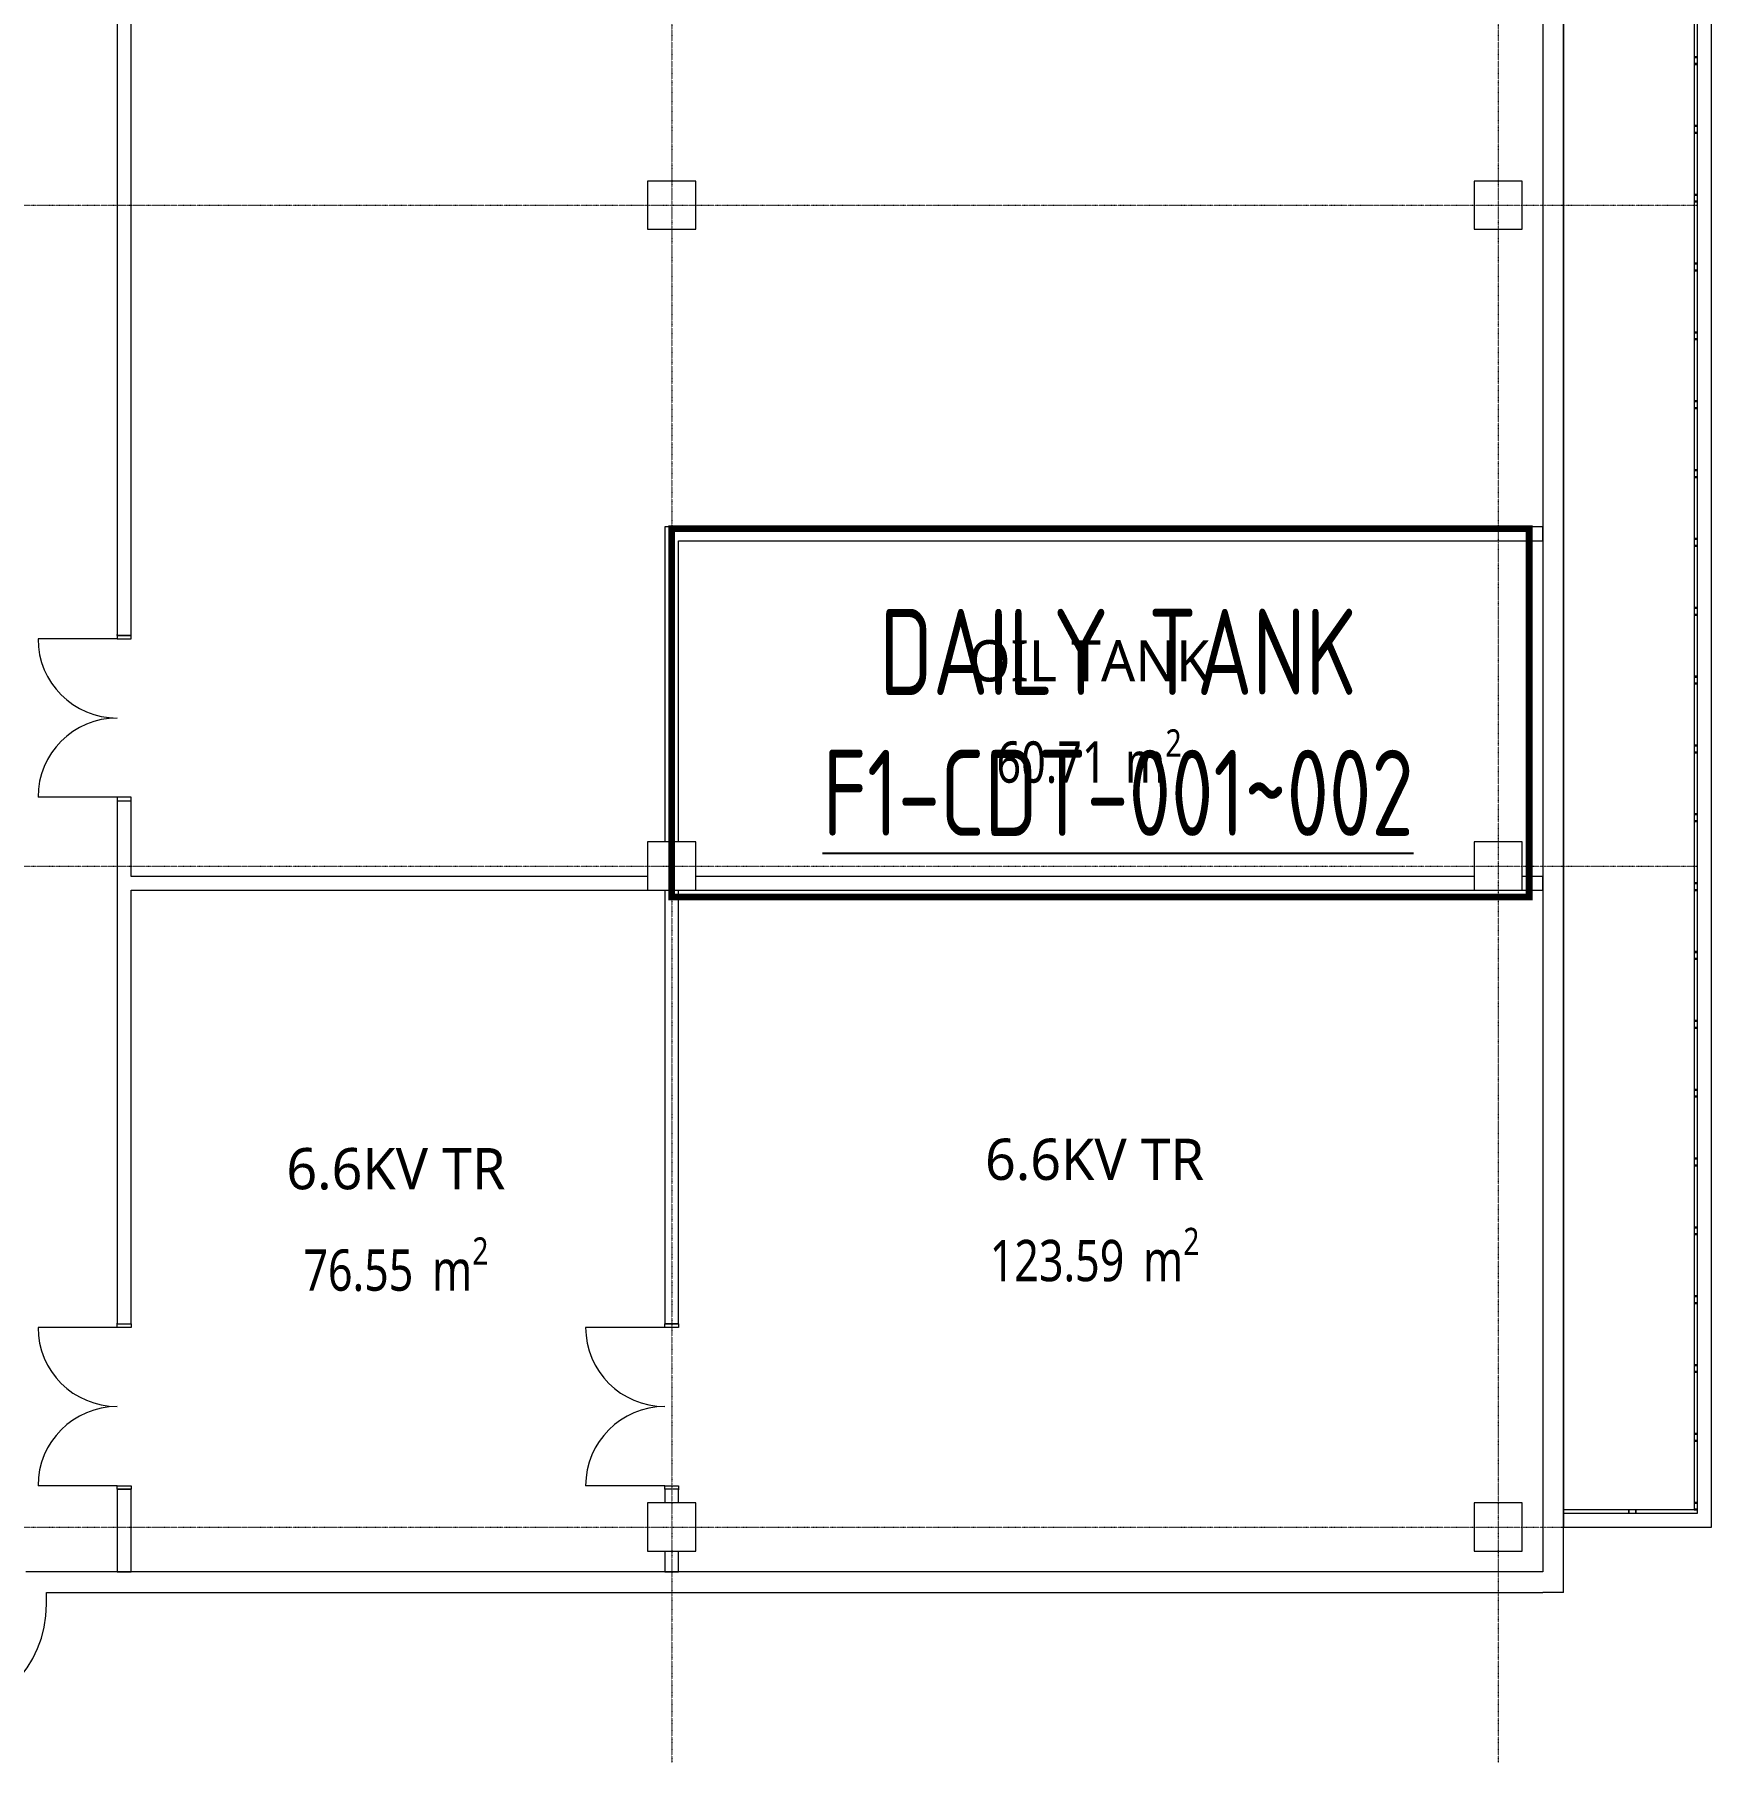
# Model space of a CAD drawing. Extents: x -177831 to -125285, y 4933 to 73531.
# Drawn here: x -149631 to -125285, y 5206 to 30302 of the extents above; entities that cross this region are included whole.
import ezdxf
from ezdxf.enums import TextEntityAlignment as Align

# ---------------------------------------------------------------- set-up
doc = ezdxf.new("R2010")
doc.units = 0
doc.header["$LTSCALE"] = 15
doc.linetypes.add('CUP- L30$0$JJP_三點線', pattern=[0.9, 0.3, -0.15, 0, -0.15, 0, -0.15, 0, -0.15])
doc.linetypes.add('XCM2Q30-200k$0$HIDDEN2', pattern=[0.1875, 0.125, -0.0625])
for name, color, linetype in [('CUP- L30$0$A-RAIL.Newcub', 252, 'Continuous'), ('CUP- L30$0$A-WALL-EX.Newcub', 252, 'Continuous'), ('CUP- L30$0$A-WALL-IN.Newcub', 252, 'Continuous'), ('CUP- L30$0$A-ZONE.Newcub', 252, 'Continuous'), ('CUP- L30$0$Door', 252, 'Continuous'), ('CUP- L30$0$S-COL.Newcub', 252, 'Continuous'), ('CUP- L30$0$S-GRID.Newcub', 252, 'Continuous'), ('CUP- L30$0$S-SLAB-SHOW.Newcub', 252, 'Continuous'), ('XCM2Q30-200k$0$F-FI-TXT', 200, 'Continuous'), ('XCM2Q30-200k$0$F-IG541-AREA', 100, 'XCM2Q30-200k$0$HIDDEN2')]:
    doc.layers.add(name, color=color, linetype=linetype)
doc.styles.add('CUP- L30$0$Standard', font='', dxfattribs={"width": 0.8})
doc.styles.add('XCM2Q30-200k$0$AA-TXT', font='isocp.shx', dxfattribs={"width": 0.8, "bigfont": 'china.shx'})
doc.styles.get('CUP- L30$0$Standard').set_extended_font_data('Microsoft JhengHei')

# ---------------------------------------------------------------- blocks, each defined once
blk = doc.blocks.new('XCM2Q30-200k')
at = {"layer": 'XCM2Q30-200k$0$F-IG541-AREA', "const_width": 100}
blk.add_lwpolyline([(-140381, 23125), (-127931, 23125), (-127931, 17775), (-140381, 17775)], close=True, dxfattribs=at)
at = {"layer": 'XCM2Q30-200k$0$F-FI-TXT', "style": 'XCM2Q30-200k$0$AA-TXT', "width": 0.8}
for s, p in [('DAILY TANK', (-133899, 21337)), ('%%UF1-CDT-001~002', (-133899, 19291))]:
    blk.add_text(s, height=1250, dxfattribs=at).set_placement(p, align=Align.MIDDLE)
blk = doc.blocks.new('CUP- L30')
at = {"layer": 'CUP- L30$0$A-RAIL.Newcub', "lineweight": 0}
for p, q in [((-125485, 8825), (-125485, 66025)), ((-125485, 8825), (-125485, 66025)), ((-125485, 8825), (-125485, 66025)), ((-125485, 8825), (-125485, 66025)), ((-125485, 8825), (-125485, 66025)), ((-125535, 65975), (-125535, 8875)), ((-125535, 65975), (-125535, 8875)), ((-125535, 65975), (-125535, 8875)), ((-125535, 65975), (-125535, 8875)), ((-125535, 65975), (-125535, 8875)), ((-125535, 8875), (-127431, 8875)), ((-127431, 8875), (-127431, 8825)), ((-125535, 8875), (-127431, 8875)), ((-127431, 8875), (-127431, 8825)), ((-125535, 8875), (-127431, 8875)), ((-127431, 8875), (-127431, 8825)), ((-125535, 8875), (-127431, 8875)), ((-127431, 8875), (-127431, 8825)), ((-125535, 8875), (-127431, 8875)), ((-127431, 8875), (-127431, 8825)), ((-127431, 8825), (-125485, 8825)), ((-127431, 8825), (-125485, 8825)), ((-127431, 8825), (-125485, 8825)), ((-127431, 8825), (-125485, 8825)), ((-127431, 8825), (-125485, 8825))]:
    blk.add_line(p, q, dxfattribs=at)
at = {"layer": 'CUP- L30$0$A-RAIL.Newcub', "lineweight": 0, "flags": 128}
for points in [[(-125485, 29980), (-125535, 29980), (-125535, 29970), (-125485, 29970)], [(-125485, 29880), (-125535, 29880), (-125535, 29870), (-125485, 29870)], [(-125485, 28980), (-125535, 28980), (-125535, 28970), (-125485, 28970)], [(-125485, 28880), (-125535, 28880), (-125535, 28870), (-125485, 28870)], [(-125485, 27981), (-125535, 27981), (-125535, 27971), (-125485, 27971)], [(-125485, 27881), (-125535, 27881), (-125535, 27871), (-125485, 27871)], [(-125485, 26981), (-125535, 26981), (-125535, 26971), (-125485, 26971)], [(-125485, 26881), (-125535, 26881), (-125535, 26871), (-125485, 26871)], [(-125485, 25981), (-125535, 25981), (-125535, 25971), (-125485, 25971)], [(-125485, 25881), (-125535, 25881), (-125535, 25871), (-125485, 25871)], [(-125485, 24981), (-125535, 24981), (-125535, 24971), (-125485, 24971)], [(-125485, 24881), (-125535, 24881), (-125535, 24871), (-125485, 24871)], [(-125485, 23981), (-125535, 23981), (-125535, 23971), (-125485, 23971)], [(-125485, 23881), (-125535, 23881), (-125535, 23871), (-125485, 23871)], [(-125485, 22981), (-125535, 22981), (-125535, 22971), (-125485, 22971)], [(-125485, 22881), (-125535, 22881), (-125535, 22871), (-125485, 22871)], [(-125485, 21981), (-125535, 21981), (-125535, 21971), (-125485, 21971)], [(-125485, 21881), (-125535, 21881), (-125535, 21871), (-125485, 21871)], [(-125485, 20981), (-125535, 20981), (-125535, 20971), (-125485, 20971)], [(-125485, 20881), (-125535, 20881), (-125535, 20871), (-125485, 20871)], [(-125485, 19981), (-125535, 19981), (-125535, 19971), (-125485, 19971)], [(-125485, 19881), (-125535, 19881), (-125535, 19871), (-125485, 19871)], [(-125485, 18982), (-125535, 18982), (-125535, 18972), (-125485, 18972)], [(-125485, 18882), (-125535, 18882), (-125535, 18872), (-125485, 18872)], [(-125485, 17982), (-125535, 17982), (-125535, 17972), (-125485, 17972)], [(-125485, 17882), (-125535, 17882), (-125535, 17872), (-125485, 17872)], [(-125485, 16982), (-125535, 16982), (-125535, 16972), (-125485, 16972)], [(-125485, 16882), (-125535, 16882), (-125535, 16872), (-125485, 16872)], [(-125485, 15982), (-125535, 15982), (-125535, 15972), (-125485, 15972)], [(-125485, 15882), (-125535, 15882), (-125535, 15872), (-125485, 15872)], [(-125485, 14982), (-125535, 14982), (-125535, 14972), (-125485, 14972)], [(-125485, 14882), (-125535, 14882), (-125535, 14872), (-125485, 14872)], [(-125485, 13982), (-125535, 13982), (-125535, 13972), (-125485, 13972)], [(-125485, 13882), (-125535, 13882), (-125535, 13872), (-125485, 13872)], [(-125485, 12982), (-125535, 12982), (-125535, 12972), (-125485, 12972)], [(-125485, 12882), (-125535, 12882), (-125535, 12872), (-125485, 12872)], [(-125485, 11982), (-125535, 11982), (-125535, 11972), (-125485, 11972)], [(-125485, 11882), (-125535, 11882), (-125535, 11872), (-125485, 11872)], [(-125485, 10982), (-125535, 10982), (-125535, 10972), (-125485, 10972)], [(-125485, 10882), (-125535, 10882), (-125535, 10872), (-125485, 10872)], [(-125485, 9982), (-125535, 9982), (-125535, 9972), (-125485, 9972)], [(-125485, 9882), (-125535, 9882), (-125535, 9872), (-125485, 9872)], [(-126477, 8825), (-126477, 8875), (-126487, 8875), (-126487, 8825)], [(-126377, 8825), (-126377, 8875), (-126387, 8875), (-126387, 8825)], [(-125485, 8983), (-125535, 8983), (-125535, 8973), (-125485, 8973)], [(-125485, 8883), (-125535, 8883), (-125535, 8873), (-125485, 8873)]]:
    blk.add_lwpolyline(points, close=True, dxfattribs=at)
at = {"layer": 'CUP- L30$0$A-WALL-EX.Newcub', "lineweight": 0, "flags": 128}
for points in [[(-127431, 7674), (-127431, 67196)], [(-127731, 66896), (-127731, 7974)], [(-127731, 7974), (-149458, 7974)], [(-149458, 7503), (-149458, 7674)], [(-149458, 7674), (-127731, 7674)], [(-127431, 7674), (-127731, 7674)]]:
    blk.add_lwpolyline(points, dxfattribs=at)
at = {"layer": 'CUP- L30$0$A-WALL-EX.Newcub', "lineweight": 0}
blk.add_arc((-151108, 7503), 1650, 270, 360, dxfattribs=at)
at = {"layer": 'CUP- L30$0$A-WALL-IN.Newcub', "lineweight": 0}
for p, q in [((-148431, 21575), (-148431, 21587)), ((-148431, 21575), (-148231, 21575)), ((-148431, 19175), (-148431, 19163)), ((-148431, 19175), (-148231, 19175)), ((-148431, 11575), (-148431, 11587)), ((-148431, 11575), (-148231, 11575)), ((-140281, 11575), (-140481, 11575)), ((-140281, 11575), (-140281, 11587)), ((-148431, 9175), (-148431, 9163)), ((-148431, 9175), (-148231, 9175)), ((-140281, 9175), (-140481, 9175)), ((-140281, 9175), (-140281, 9163))]:
    blk.add_line(p, q, dxfattribs=at)
at = {"layer": 'CUP- L30$0$A-WALL-IN.Newcub', "lineweight": 0, "flags": 128}
for points in [[(-148431, 63275), (-148431, 21575)], [(-148231, 21575), (-148231, 63275)], [(-140481, 23150), (-140481, 22950)], [(-127731, 23150), (-140481, 23150)], [(-127731, 22950), (-127731, 23150)], [(-140481, 22950), (-140481, 18575)], [(-140281, 22950), (-127731, 22950)], [(-140281, 18575), (-140281, 22950)], [(-148431, 19175), (-148431, 11575)], [(-148231, 18075), (-148231, 19175)], [(-140731, 18075), (-148231, 18075)], [(-128731, 18075), (-140031, 18075)], [(-127731, 18075), (-128031, 18075)], [(-127731, 17875), (-127731, 18075)], [(-148231, 11575), (-148231, 17875)], [(-148231, 17875), (-140731, 17875)], [(-140481, 17875), (-140481, 17850)], [(-140481, 17850), (-140481, 11575)], [(-140281, 17850), (-140281, 17875)], [(-140281, 11575), (-140281, 17850)], [(-140031, 17875), (-128731, 17875)], [(-128031, 17875), (-127731, 17875)], [(-148431, 9175), (-148431, 7974)], [(-148231, 7974), (-148231, 9175)], [(-140481, 9175), (-140481, 8975)], [(-140281, 8975), (-140281, 9175)], [(-140481, 8275), (-140481, 7974)], [(-140281, 7974), (-140281, 8275)], [(-149458, 7974), (-149758, 7974)], [(-148431, 7974), (-148231, 7974)], [(-140481, 7974), (-140281, 7974)]]:
    blk.add_lwpolyline(points, dxfattribs=at)
at = {"layer": 'CUP- L30$0$Door', "lineweight": 0}
for p, q in [((-148431, 21575), (-148431, 21587)), ((-148431, 21575), (-148431, 21587)), ((-148431, 21525), (-149581, 21525)), ((-148431, 21575), (-148431, 21525)), ((-148231, 21575), (-148431, 21575)), ((-148431, 21575), (-148231, 21575)), ((-148431, 21575), (-148231, 21575)), ((-148431, 21525), (-148231, 21525)), ((-148231, 21525), (-148231, 21575)), ((-148431, 19225), (-149581, 19225)), ((-148231, 19225), (-148431, 19225)), ((-148431, 19225), (-148431, 19175)), ((-148431, 19175), (-148231, 19175)), ((-148431, 19175), (-148231, 19175)), ((-148431, 19175), (-148231, 19175)), ((-148431, 19175), (-148431, 19163)), ((-148431, 19175), (-148431, 19163)), ((-148231, 19175), (-148231, 19225)), ((-148431, 11575), (-148431, 11587)), ((-148431, 11575), (-148431, 11587)), ((-148431, 11525), (-148431, 11575)), ((-148431, 11575), (-148231, 11575)), ((-148431, 11575), (-148231, 11575)), ((-148431, 11575), (-148231, 11575)), ((-148231, 11575), (-148231, 11525)), ((-140481, 11525), (-140481, 11575)), ((-140481, 11575), (-140281, 11575)), ((-140281, 11575), (-140481, 11575)), ((-140281, 11575), (-140481, 11575)), ((-140281, 11575), (-140281, 11587)), ((-140281, 11575), (-140281, 11587)), ((-140281, 11575), (-140281, 11525)), ((-148431, 11525), (-149581, 11525)), ((-148231, 11525), (-148431, 11525)), ((-140481, 11525), (-141631, 11525)), ((-140281, 11525), (-140481, 11525)), ((-148431, 9225), (-149581, 9225)), ((-148431, 9175), (-148431, 9225)), ((-148431, 9225), (-148231, 9225)), ((-148231, 9175), (-148431, 9175)), ((-148431, 9175), (-148231, 9175)), ((-148431, 9175), (-148231, 9175)), ((-148431, 9175), (-148431, 9163)), ((-148431, 9175), (-148431, 9163)), ((-148231, 9225), (-148231, 9175)), ((-140481, 9225), (-141631, 9225)), ((-140481, 9175), (-140481, 9225)), ((-140481, 9225), (-140281, 9225)), ((-140281, 9175), (-140481, 9175)), ((-140281, 9175), (-140481, 9175)), ((-140281, 9175), (-140481, 9175)), ((-140281, 9225), (-140281, 9175)), ((-140281, 9175), (-140281, 9163)), ((-140281, 9175), (-140281, 9163))]:
    blk.add_line(p, q, dxfattribs=at)
for centre, start, end in [((-148431, 21525), 180, 270), ((-148431, 19225), 90, 180), ((-148431, 11525), 180, 270), ((-140481, 11525), 180, 270), ((-148431, 9225), 90, 180), ((-140481, 9225), 90, 180)]:
    blk.add_arc(centre, 1150, start, end, dxfattribs=at)
at = {"layer": 'CUP- L30$0$S-COL.Newcub', "lineweight": 0, "flags": 128}
for points in [[(-140731, 27475), (-140031, 27475), (-140031, 28175), (-140731, 28175)], [(-128731, 27475), (-128031, 27475), (-128031, 28175), (-128731, 28175)], [(-140731, 17875), (-140031, 17875), (-140031, 18575), (-140731, 18575)], [(-128731, 17875), (-128031, 17875), (-128031, 18575), (-128731, 18575)], [(-140731, 8275), (-140031, 8275), (-140031, 8975), (-140731, 8975)], [(-128731, 8275), (-128031, 8275), (-128031, 8975), (-128731, 8975)]]:
    blk.add_lwpolyline(points, close=True, dxfattribs=at)
at = {"layer": 'CUP- L30$0$S-GRID.Newcub', "linetype": 'CUP- L30$0$JJP_三點線', "lineweight": 0}
for p, q in [((-140381, 71521), (-140381, 5216)), ((-128381, 71521), (-128381, 5216)), ((-175821, 27825), (-125495, 27825)), ((-125495, 27825), (-125485, 27825)), ((-175821, 18225), (-125495, 18225)), ((-125495, 18225), (-125485, 18225)), ((-175821, 8625), (-125495, 8625)), ((-125495, 8625), (-125485, 8625)), ((-140381, 5216), (-140381, 5206)), ((-128381, 5216), (-128381, 5206))]:
    blk.add_line(p, q, dxfattribs=at)
at = {"layer": 'CUP- L30$0$S-SLAB-SHOW.Newcub', "lineweight": 0, "flags": 128}
blk.add_lwpolyline([(-127431, 8625), (-125285, 8625), (-125285, 66225), (-127431, 66225)], close=True, dxfattribs=at)
at = {"layer": 'CUP- L30$0$A-ZONE.Newcub', "style": 'CUP- L30$0$Standard'}
for s, p in [('OIL TANK', (-134321, 21506)), ('6.6KV TR', (-144385, 14130)), ('6.6KV TR', (-134241, 14266))]:
    blk.add_text(s, height=600, dxfattribs=at).set_placement(p, align=Align.TOP_CENTER)
at = {"layer": 'CUP- L30$0$A-ZONE.Newcub', "lineweight": 0, "char_height": 600, "attachment_point": 2, "style": 'CUP- L30$0$Standard'}
for s, insert in [('\\A1;\\pt0,1320;60.71{\\H0.66x;\\S^  ;} m{\\H0.66x;\\S2^  ;}', (-134321, 20211)), ('\\A1;\\pt0,1320;76.55{\\H0.66x;\\S^  ;} m{\\H0.66x;\\S2^  ;}', (-144385, 12832)), ('\\A1;\\pt0,1320;123.59{\\H0.66x;\\S^  ;} m{\\H0.66x;\\S2^  ;}', (-134241, 12971))]:
    blk.add_mtext(s, dxfattribs=dict(at, insert=insert))

msp = doc.modelspace()

# ---------------------------------------------------------------- block references
for name in ['CUP- L30', 'XCM2Q30-200k']:
    msp.add_blockref(name, (0, 0))

doc.saveas('drawing.dxf')
